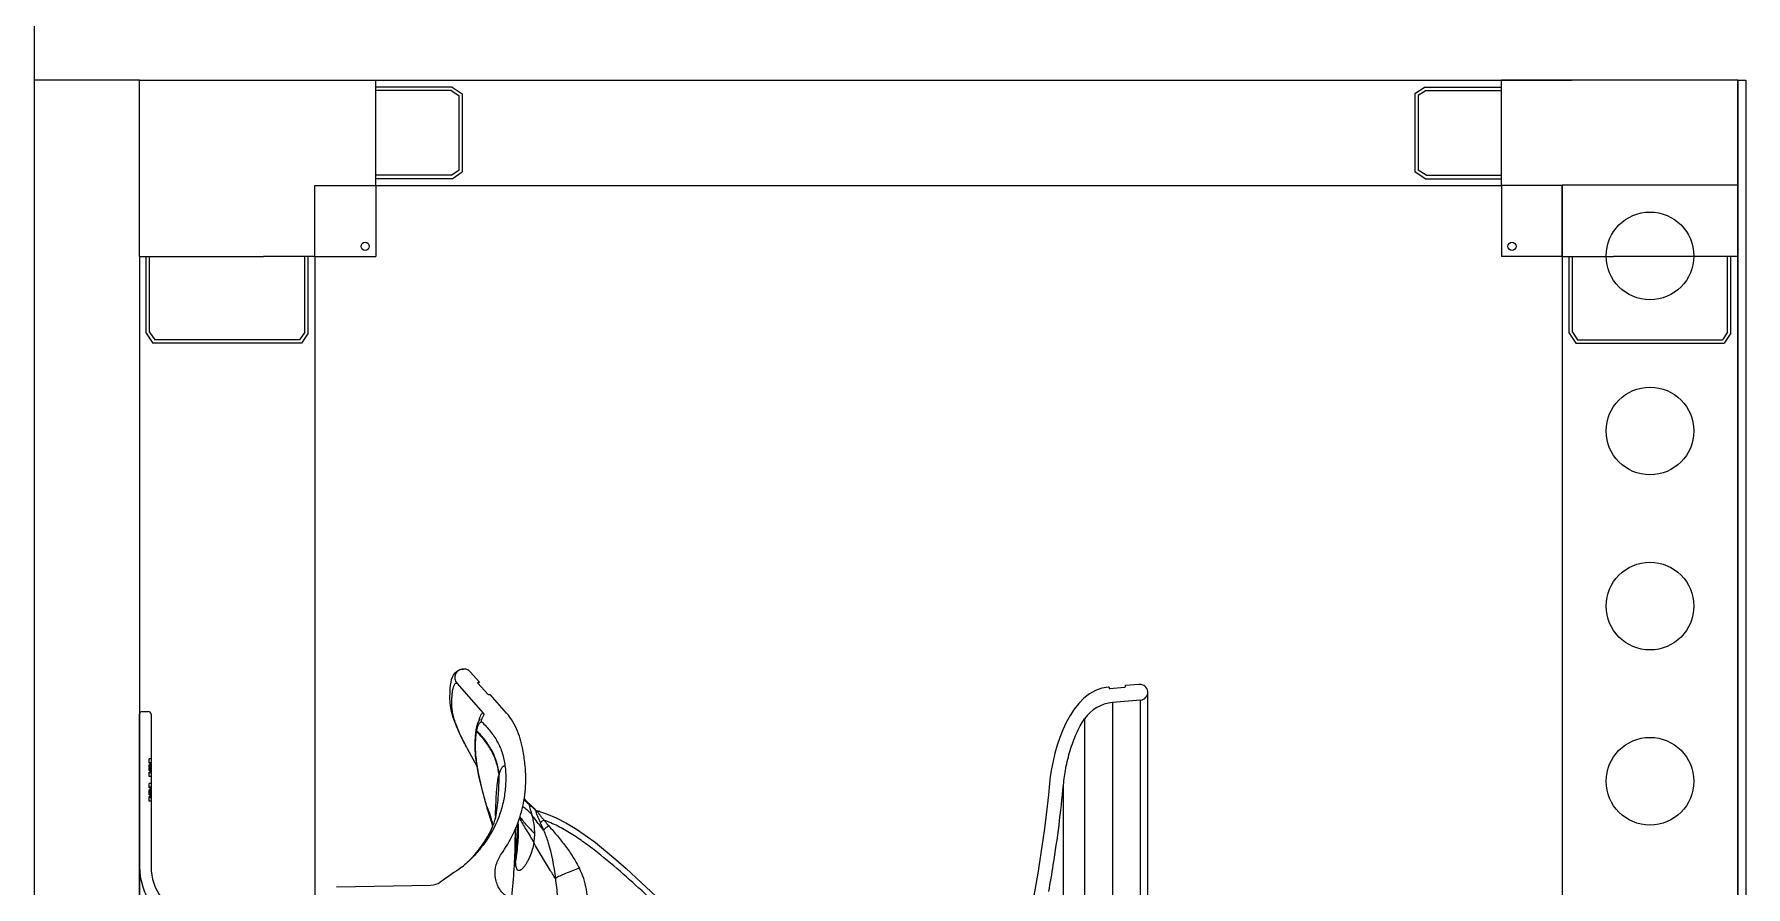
# Model space of a CAD drawing. Header units: millimetres. Extents: x -95754 to 177808, y 34455 to 150605.
# Drawn here: x 174291.5 to 174779.3, y 139799.7 to 140042.9 of the extents above; entities that cross this region are included whole.
import ezdxf

# ---------------------------------------------------------------- set-up
doc = ezdxf.new("R2010")
doc.units = ezdxf.units.MM
doc.header["$LTSCALE"] = 300
doc.linetypes.add('HIDDEN2', pattern=[4.7625, 3.175, -1.5875])
doc.layers.add('A-ETC-기계', color=253, linetype='Continuous')
doc.layers.add('HID', color=86, linetype='HIDDEN2')

# ---------------------------------------------------------------- blocks, each defined once
blk = doc.blocks.new('A$Cefb55bcc')
at = {"color": 8, "linetype": 'ByBlock', "ltscale": 3}
for p, q in [((162.12, -125.39), (132.12, -125.39)), ((132.12, -125.39), (132.12, -975.39)), ((162.12, -175.7), (162.12, -125.39)), ((162.12, -125.39), (229.43, -125.39)), ((209.43, -125.39), (570.31, -125.39)), ((229.43, -155.39), (229.43, -125.39)), ((550.31, -155.39), (550.31, -125.39)), ((617.62, -125.39), (550.31, -125.39)), ((617.62, -125.34), (617.62, -975.35)), ((617.62, -125.34), (619.92, -125.34)), ((617.62, -175.7), (617.62, -125.39)), ((619.92, -125.34), (619.92, -975.35)), ((251.23, -127.32), (229.43, -127.32)), ((250.94, -128.28), (229.43, -128.28)), ((250.94, -128.28), (253.16, -129.76)), ((251.23, -127.32), (254.12, -129.24)), ((253.16, -129.76), (253.16, -151.03)), ((254.12, -129.24), (254.12, -151.55)), ((528.5, -127.32), (525.62, -129.24)), ((525.62, -129.24), (525.62, -151.55)), ((528.79, -128.28), (526.58, -129.76)), ((526.58, -129.76), (526.58, -151.03)), ((528.5, -127.32), (550.31, -127.32)), ((528.79, -128.28), (550.31, -128.28)), ((250.94, -152.51), (253.16, -151.03)), ((528.79, -152.51), (526.58, -151.03)), ((212.12, -155.39), (229.43, -155.39)), ((212.12, -175.7), (212.12, -155.39)), ((250.94, -152.51), (229.43, -152.51)), ((251.23, -153.47), (229.43, -153.47)), ((229.43, -155.39), (550.31, -155.39)), ((229.43, -155.39), (229.43, -175.7)), ((251.23, -153.47), (254.12, -151.55)), ((528.5, -153.47), (525.62, -151.55)), ((528.5, -153.47), (550.31, -153.47)), ((528.79, -152.51), (550.31, -152.51)), ((550.31, -155.39), (550.31, -175.7)), ((567.62, -155.39), (550.31, -155.39)), ((567.62, -175.7), (567.62, -155.39)), ((162.12, -175.7), (162.12, -924.99)), ((162.12, -175.7), (197.5, -175.7)), ((164.04, -197.51), (164.04, -175.7)), ((165, -197.22), (165, -175.7)), ((212.12, -175.7), (197.5, -175.7)), ((209.23, -197.22), (209.23, -175.7)), ((210.19, -197.51), (210.19, -175.7)), ((212.12, -175.7), (212.12, -924.99)), ((212.12, -175.7), (229.43, -175.7)), ((567.62, -175.7), (550.31, -175.7)), ((567.62, -175.7), (567.62, -924.99)), ((567.62, -175.7), (582.23, -175.7)), ((569.54, -197.51), (569.54, -175.7)), ((570.5, -197.22), (570.5, -175.7)), ((617.62, -175.7), (582.23, -175.7)), ((614.73, -197.22), (614.73, -175.7)), ((615.69, -197.51), (615.69, -175.7)), ((617.62, -175.7), (617.62, -924.99)), ((164.04, -197.51), (165.96, -200.39)), ((165, -197.22), (166.48, -199.43)), ((207.76, -199.43), (166.48, -199.43)), ((209.23, -197.22), (207.76, -199.43)), ((210.19, -197.51), (208.27, -200.39)), ((569.54, -197.51), (571.46, -200.39)), ((570.5, -197.22), (571.98, -199.43)), ((571.98, -199.43), (613.26, -199.43)), ((614.73, -197.22), (613.26, -199.43)), ((615.69, -197.51), (613.77, -200.39)), ((208.27, -200.39), (165.96, -200.39)), ((571.46, -200.39), (613.77, -200.39)), ((252.58, -297.33), (260.11, -305.91)), ((254.61, -293.35), (254.39, -293.35)), ((258.96, -297.02), (256.5, -294.2)), ((258.89, -297.18), (258.58, -297.34)), ((261.38, -300.53), (258.59, -297.35)), ((258.66, -297.18), (258.67, -297.18)), ((258.89, -297.18), (258.67, -297.18)), ((258.89, -297.18), (258.89, -297.18)), ((261.46, -300.57), (262.03, -300.57)), ((266.76, -305.91), (262.11, -300.6)), ((438.36, -298.47), (438.32, -298.48)), ((438.52, -298.62), (438.52, -298.8)), ((442.87, -298.58), (438.69, -298.95)), ((447.42, -302.2), (439.44, -302.89)), ((443, -298.2), (443, -298.43)), ((447.03, -297.72), (443.14, -298.06)), ((447.42, -456.49), (447.42, -302.2)), ((449.48, -456.49), (449.48, -299.96)), ((162.12, -794.45), (162.12, -306.24)), ((162.92, -305.45), (164.62, -305.45)), ((165.42, -306.24), (165.42, -349.69)), ((439.44, -302.89), (439.44, -456.49)), ((258.07, -310.77), (258.07, -310.77)), ((258.12, -310.52), (258.13, -310.47)), ((258.12, -310.52), (258.12, -310.52)), ((258.13, -310.47), (258.14, -310.4)), ((258.14, -310.4), (258.15, -310.36)), ((258.15, -310.36), (258.16, -310.29)), ((258.16, -310.29), (258.18, -310.22)), ((258.18, -310.22), (258.19, -310.15)), ((258.19, -310.15), (258.2, -310.09)), ((258.2, -310.09), (258.22, -310.02)), ((258.22, -310.02), (258.23, -309.97)), ((258.23, -309.97), (258.24, -309.92)), ((258.24, -309.92), (258.25, -309.87)), ((258.25, -309.87), (258.26, -309.82)), ((258.26, -309.82), (258.28, -309.77)), ((258.28, -309.77), (258.29, -309.73)), ((258.29, -309.73), (258.3, -309.68)), ((258.3, -309.68), (258.31, -309.64)), ((258.31, -309.64), (258.32, -309.59)), ((258.32, -309.59), (258.33, -309.55)), ((258.33, -309.55), (258.35, -309.5)), ((258.35, -309.5), (258.36, -309.46)), ((258.36, -309.46), (258.37, -309.41)), ((258.37, -309.41), (258.38, -309.37)), ((258.38, -309.37), (258.4, -309.33)), ((258.4, -309.33), (258.41, -309.29)), ((258.41, -309.29), (258.42, -309.25)), ((258.42, -309.25), (258.43, -309.22)), ((258.43, -309.22), (258.44, -309.18)), ((258.44, -309.18), (258.46, -309.13)), ((258.46, -309.13), (258.47, -309.1)), ((258.47, -309.1), (258.48, -309.07)), ((258.48, -309.07), (258.49, -309.04)), ((258.49, -309.04), (258.5, -309.01)), ((258.5, -309.01), (258.51, -308.99)), ((258.51, -308.99), (258.52, -308.96)), ((258.52, -308.96), (258.53, -308.93)), ((258.53, -308.93), (258.54, -308.9)), ((258.54, -308.9), (258.55, -308.87)), ((258.55, -308.87), (258.56, -308.84)), ((258.56, -308.84), (258.57, -308.81)), ((258.57, -308.81), (258.59, -308.78)), ((258.59, -308.78), (258.6, -308.75)), ((258.6, -308.75), (258.61, -308.72)), ((258.61, -308.72), (258.62, -308.69)), ((258.62, -308.69), (258.63, -308.67)), ((258.63, -308.67), (258.64, -308.64)), ((258.64, -308.64), (258.65, -308.62)), ((258.65, -308.62), (258.66, -308.59)), ((258.66, -308.59), (258.67, -308.57)), ((258.67, -308.57), (258.68, -308.54)), ((258.68, -308.54), (258.69, -308.52)), ((258.69, -308.52), (258.71, -308.5)), ((258.71, -308.5), (258.72, -308.47)), ((258.72, -308.47), (258.73, -308.45)), ((258.73, -308.45), (258.74, -308.42)), ((258.74, -308.42), (258.75, -308.4)), ((258.75, -308.4), (258.76, -308.37)), ((258.76, -308.37), (258.77, -308.35)), ((258.77, -308.35), (258.79, -308.32)), ((258.79, -308.32), (258.8, -308.3)), ((258.8, -308.3), (258.81, -308.27)), ((258.81, -308.27), (258.83, -308.25)), ((258.83, -308.25), (258.84, -308.22)), ((258.84, -308.22), (258.85, -308.19)), ((258.85, -308.19), (258.87, -308.17)), ((258.87, -308.17), (258.89, -308.13)), ((258.89, -308.13), (258.91, -308.09)), ((258.91, -308.09), (258.93, -308.05)), ((258.93, -308.05), (258.95, -308.01)), ((258.95, -308.01), (258.98, -307.96)), ((258.98, -307.96), (259.01, -307.91)), ((259.01, -307.91), (259.14, -307.68)), ((259.14, -307.68), (259.16, -307.64)), ((259.16, -307.64), (259.17, -307.62)), ((259.17, -307.62), (259.18, -307.6)), ((259.18, -307.6), (259.19, -307.58)), ((259.19, -307.58), (259.2, -307.56)), ((259.2, -307.56), (259.21, -307.56)), ((259.21, -307.55), (259.21, -307.54)), ((259.21, -307.54), (259.22, -307.54)), ((259.21, -307.56), (259.21, -307.55)), ((259.22, -307.53), (259.22, -307.52)), ((259.22, -307.52), (259.22, -307.52)), ((259.22, -307.54), (259.22, -307.53)), ((259.22, -307.53), (259.22, -307.53)), ((259.22, -307.53), (259.22, -307.53)), ((431.48, -307.56), (431.48, -438.12)), ((255.63, -316.07), (255.63, -316.06)), ((258.37, -321.13), (255.63, -316.07)), ((164.92, -320.21), (164.92, -318.99)), ((165.42, -318.99), (164.92, -318.99)), ((164.92, -319.99), (165.22, -319.99)), ((165.22, -320.21), (164.92, -320.21)), ((164.92, -322.29), (164.92, -320.69)), ((165.22, -320.69), (164.92, -320.69)), ((164.92, -320.89), (165.22, -320.89)), ((164.92, -321.27), (165.22, -321.27)), ((164.92, -321.71), (165.22, -321.71)), ((165.22, -322.99), (165.22, -319.99)), ((164.92, -322.1), (165.22, -322.1)), ((165.22, -322.29), (164.92, -322.29)), ((164.92, -323.99), (164.92, -322.77)), ((165.22, -322.77), (164.92, -322.77)), ((164.92, -322.99), (165.22, -322.99)), ((165.42, -323.99), (164.92, -323.99)), ((164.92, -327.25), (164.92, -325.99)), ((165.42, -325.99), (164.92, -325.99)), ((425.46, -371.49), (425.46, -326.4)), ((164.92, -326.99), (165.22, -326.99)), ((165.22, -327.25), (164.92, -327.25)), ((164.92, -329.18), (164.92, -327.77)), ((165.22, -327.77), (164.92, -327.77)), ((164.92, -328.46), (165.22, -328.46)), ((164.92, -328.58), (165.22, -328.58)), ((164.92, -328.9), (165.22, -328.9)), ((165.22, -329.18), (164.92, -329.18)), ((164.92, -330.99), (164.92, -329.73)), ((165.22, -329.73), (164.92, -329.73)), ((164.92, -329.99), (165.22, -329.99)), ((165.42, -330.99), (164.92, -330.99)), ((165.22, -329.99), (165.22, -326.99)), ((271.74, -330.3), (272.48, -331.1)), ((272.48, -331.1), (272.48, -331.1)), ((272.76, -331.38), (272.76, -331.38)), ((261.05, -332.31), (261.02, -332.24)), ((261.05, -332.31), (261.02, -332.24)), ((261.05, -332.31), (261.03, -332.24)), ((262.15, -335.93), (262.11, -335.81)), ((262.11, -335.81), (262.11, -335.81)), ((262.15, -335.93), (262.11, -335.81)), ((262.12, -335.83), (262.11, -335.81)), ((262.15, -335.92), (262.12, -335.83)), ((262.44, -336.3), (262.42, -336.26)), ((262.48, -336.45), (262.44, -336.3)), ((275.05, -333.7), (275.06, -333.8)), ((262.83, -338.13), (262.82, -338.09)), ((262.83, -338.12), (262.83, -338.09)), ((269.21, -340.28), (269.19, -343.47)), ((269.27, -340.48), (269.28, -340.28)), ((254.41, -349.55), (254.3, -349.65)), ((218.24, -355.45), (245.13, -354.98))]:
    blk.add_line(p, q, dxfattribs=at)
at = {"color": 8, "linetype": 'ByBlock', "ltscale": 3, "elevation": 0}
blk.add_lwpolyline([(567.62, -945.35), (617.62, -945.35), (617.62, -155.34), (567.62, -155.34)], close=True, dxfattribs=at)
at = {"color": 8, "linetype": 'ByBlock', "ltscale": 3}
for points in [[(255.63, -316.06), (255.13, -315.17), (253.62, -312.27), (252.44, -309.62), (251.56, -307.21), (250.97, -305.03), (250.65, -303.04), (250.6, -301.33), (250.62, -299.99), (250.69, -298.85), (250.79, -297.9), (250.92, -297.08), (251.09, -296.36), (251.31, -295.69), (251.62, -295.05), (252.06, -294.42), (252.71, -293.86), (253.55, -293.47), (254.39, -293.35)], [(261.02, -332.24), (259.78, -327.69), (258.88, -323.88), (258.27, -320.6), (257.93, -317.97), (257.77, -315.83), (257.76, -314.08), (257.86, -312.48), (258.07, -310.77)], [(258.07, -310.77), (258.09, -310.69), (258.1, -310.6), (258.12, -310.52)], [(272.48, -331.1), (272.57, -331.18), (272.7, -331.31), (272.76, -331.38)], [(272.76, -331.38), (273.33, -331.91), (273.94, -332.49), (274.53, -333.07), (275, -333.61)], [(254.08, -349.81), (254.42, -349.52), (255.52, -348.51), (256.62, -347.43), (257.69, -346.26), (258.76, -344.99), (259.77, -343.63), (260.61, -342.39), (261.3, -341.25), (261.91, -340.14), (262.42, -339.09), (262.85, -338.09), (263.18, -337.2), (263.43, -336.46), (263.6, -335.86), (263.7, -335.43), (263.76, -335.17), (263.76, -335.15)], [(262.11, -335.81), (261.71, -334.46), (261.33, -333.28), (261.02, -332.24)], [(262.29, -336.33), (262.14, -335.89), (262.11, -335.81)], [(262.83, -338.13), (262.77, -337.89), (262.63, -337.39), (262.47, -336.87), (262.29, -336.33)], [(262.87, -338.04), (262.87, -338.03), (262.84, -337.9), (262.81, -337.76), (262.77, -337.62), (262.74, -337.49), (262.71, -337.35), (262.68, -337.22), (262.65, -337.09), (262.61, -336.96), (262.58, -336.82), (262.54, -336.69), (262.51, -336.57), (262.48, -336.45)], [(263.76, -335.15), (263.78, -335.08), (263.77, -335.1)], [(275, -333.61), (275.03, -333.63), (275.09, -333.68), (275.16, -333.72), (275.27, -333.76), (275.39, -333.79), (275.54, -333.82)], [(275.54, -333.82), (275.61, -333.83), (275.8, -333.86), (275.97, -333.9), (276.11, -333.94)], [(276.11, -333.94), (278.15, -334.67), (280.86, -335.83), (283.6, -337.23), (286.36, -338.87), (289.18, -340.74), (292.04, -342.85), (294.95, -345.17), (297.88, -347.66), (300.8, -350.26), (303.69, -352.91), (306.53, -355.56), (309.3, -358.15), (311.99, -360.63), (314.57, -362.95), (317.07, -365.11), (319.51, -367.09), (321.9, -368.91), (324.26, -370.55), (326.58, -372), (328.88, -373.26), (331.13, -374.31), (333.34, -375.16), (335.36, -375.77)], [(269.24, -339), (269.22, -339.61), (269.21, -340.28)]]:
    blk.add_lwpolyline(points, dxfattribs=at)
for centre, radius in [((592.62, -175.49), 12.5), ((226.43, -172.77), 1.17), ((553.31, -172.77), 1.17), ((592.62, -225.44), 12.5), ((592.62, -275.39), 12.5), ((592.62, -325.35), 12.5)]:
    blk.add_circle(centre, radius, dxfattribs=at)
for centre, radius, start, end in [((258.93, -297.9), 0.719, 114.5438, 121.7904), ((258.91, -297.86), 0.673, 110.6904, 114.4886), ((438.37, -298.62), 0.15, 0, 95), ((438.67, -298.8), 0.15, 180, 275), ((442.85, -298.43), 0.15, 275, 0), ((443.15, -298.2), 0.15, 95, 180), ((447.23, -299.96), 2.25, 275, 95), ((162.92, -306.24), 0.8, 90, 180), ((164.62, -306.24), 0.8, 0, 90), ((440.38, -313.64), 10.78, 95, 145.6952), ((258.77, -310.89), 0.704, 170.3313, 173.5045), ((272.25, -313.56), 14.25, 169.4845, 170.4249), ((277.48, -326.81), 13.29, 164.8293, 165.7947), ((281.45, -322.27), 12.76, 227.3612, 228.9205), ((235.37, -345.44), 28.43, 18.7544, 19.5587), ((236.65, -345.02), 27.08, 14.826, 18.7842), ((235.33, -343.69), 28.13, 15.3427, 16.5614), ((234.15, -344), 29.35, 11.7978, 15.3184), ((573.47, -342.49), 309.96, 178.6382, 178.7817), ((269.09, -338.66), 7.75, 40.5287, 42.4018), ((268.98, -338.76), 7.89, 39.8131, 40.5314), ((275.87, -334.66), 0.761, 71.977, 74.8444), ((351.75, -343.86), 82.56, 179.7293, 181.7094), ((355.88, -343.77), 86.69, 181.6906, 182.1881), ((180.36, -349.69), 18.25, 180, 217.052), ((180.36, -349.69), 14.95, 180, 217.052), ((252.06, -346.82), 3.61, 304.0804, 308.3018), ((356.91, -343.73), 87.72, 182.1884, 182.9607), ((245.04, -349.98), 5, 270.9999, 304.3017)]:
    blk.add_arc(centre, radius, start, end, dxfattribs=at)
for points, knots in [([(255.63, -316.06), (254.84, -314.68), (253.78, -312.65), (252.62, -309.95), (251.97, -308.14), (251.51, -306.46), (251.26, -305.13), (251.16, -304.13), (251.12, -303.44), (251.14, -302.78), (251.15, -301.98), (251.2, -301.07), (251.28, -300.08), (251.4, -299.25), (251.56, -298.57), (251.75, -298.03), (251.97, -297.63), (252.25, -297.38), (252.48, -297.33), (252.58, -297.33)], [0, 0, 0, 0, 0.236755, 0.341293, 0.436545, 0.522969, 0.601271, 0.637548, 0.672026, 0.704769, 0.735643, 0.791872, 0.840792, 0.882494, 0.917158, 0.945126, 0.967081, 0.984452, 1, 1, 1, 1]), ([(254.39, -293.35), (254.16, -293.35), (253.7, -293.41), (252.87, -293.79), (252.08, -294.7), (251.92, -295.89), (252.18, -296.77), (252.43, -297.15), (252.58, -297.33)], [0, 0, 0, 0, 0.125645, 0.251289, 0.500007, 0.748715, 0.874357, 1, 1, 1, 1]), ([(256.5, -294.2), (256.26, -293.94), (255.68, -293.5), (254.97, -293.35), (254.61, -293.35)], [0, 0, 0, 0, 0.499996, 1, 1, 1, 1]), ([(258.59, -297.35), (258.57, -297.32), (258.55, -297.23), (258.63, -297.18), (258.66, -297.18)], [0, 0, 0, 0, 0.499913, 1, 1, 1, 1]), ([(258.89, -297.18), (258.93, -297.18), (259, -297.13), (258.99, -297.04), (258.96, -297.02)], [0, 0, 0, 0, 0.500087, 1, 1, 1, 1]), ([(260.11, -305.91), (260.04, -305.92), (259.89, -305.95), (259.68, -306.08), (259.49, -306.28), (259.25, -306.66), (259, -307.32), (258.87, -307.9), (258.81, -308.23)], [0, 0, 0, 0, 0.079055, 0.16209, 0.25578, 0.364846, 0.639627, 1, 1, 1, 1]), ([(260.11, -305.91), (260.15, -305.96), (260.21, -306.05), (260.24, -306.23), (260.22, -306.4), (260.14, -306.67), (259.99, -306.95), (259.82, -307.24), (259.7, -307.47), (259.59, -307.7), (259.51, -307.94), (259.49, -308.2), (259.59, -308.35), (259.65, -308.41)], [0, 0, 0, 0, 0.062486, 0.124977, 0.187562, 0.250188, 0.437945, 0.53191, 0.625873, 0.719819, 0.813677, 0.9071, 1, 1, 1, 1]), ([(272.04, -320.91), (271.9, -319.57), (271.59, -317.23), (270.86, -313.94), (269.92, -311.06), (268.6, -308.32), (267.43, -306.67), (266.76, -305.91)], [0, 0, 0, 0, 0.250081, 0.437643, 0.62517, 0.812633, 1, 1, 1, 1]), ([(261.02, -332.24), (260.67, -331), (260.02, -328.6), (259.3, -325.65), (258.83, -323.41), (258.53, -321.85), (258.3, -320.36), (258.13, -318.95), (257.99, -317.64), (257.9, -316.44), (257.87, -315.51), (257.87, -314.82), (257.89, -314.35), (257.92, -313.89), (257.95, -313.32), (258.03, -312.42), (258.12, -311.66), (258.2, -311.19)], [0, 0, 0, 0, 0.180624, 0.348094, 0.426304, 0.500665, 0.571189, 0.637704, 0.699447, 0.755811, 0.806678, 0.830026, 0.851916, 0.873401, 0.893946, 0.932567, 1, 1, 1, 1]), ([(258.2, -311.19), (258.15, -311.14), (258.07, -311.02), (258.06, -310.87), (258.07, -310.81)], [0, 0, 0, 0, 0.511592, 1, 1, 1, 1]), ([(258.24, -310.96), (258.18, -310.9), (258.09, -310.76), (258.1, -310.6), (258.12, -310.52)], [0, 0, 0, 0, 0.505608, 1, 1, 1, 1]), ([(264.59, -323.55), (264.46, -322.4), (263.99, -320.1), (262.63, -316.82), (260.67, -313.81), (259.06, -312.03), (258.2, -311.19)], [0, 0, 0, 0, 0.245004, 0.493852, 0.746513, 1, 1, 1, 1]), ([(258.24, -310.96), (258.31, -310.6), (258.45, -309.96), (258.72, -309.23), (258.98, -308.82), (259.18, -308.6), (259.41, -308.46), (259.57, -308.42), (259.65, -308.41)], [0, 0, 0, 0, 0.361704, 0.637498, 0.746654, 0.840003, 0.922197, 1, 1, 1, 1]), ([(264.65, -323.33), (264.52, -322.18), (264.04, -319.87), (262.68, -316.59), (260.71, -313.58), (259.1, -311.8), (258.24, -310.96)], [0, 0, 0, 0, 0.244893, 0.49384, 0.74663, 1, 1, 1, 1]), ([(259.65, -308.41), (260.52, -309.24), (262.16, -311.01), (264.18, -314.02), (265.64, -317.34), (266.15, -319.71), (266.29, -320.91)], [0, 0, 0, 0, 0.250102, 0.500123, 0.750072, 1, 1, 1, 1]), ([(425.46, -326.4), (425.61, -324.8), (426.09, -321.48), (427.3, -316.55), (429.02, -311.8), (430.58, -308.87), (431.48, -307.56)], [0, 0, 0, 0, 0.241809, 0.502801, 0.761919, 1, 1, 1, 1]), ([(266.29, -320.91), (266.45, -322.24), (266.59, -324.94), (266.28, -328.98), (265.45, -332.94), (263.65, -338.02), (260.87, -342.71), (257.39, -346.82), (255.43, -348.67), (254.41, -349.55)], [0, 0, 0, 0, 0.125042, 0.250091, 0.375137, 0.500184, 0.74985, 0.874919, 1, 1, 1, 1]), ([(264.65, -323.33), (264.74, -322.98), (264.94, -322.37), (265.27, -321.68), (265.57, -321.28), (265.8, -321.08), (266.04, -320.95), (266.21, -320.91), (266.29, -320.91)], [0, 0, 0, 0, 0.35259, 0.625832, 0.736286, 0.832474, 0.91849, 1, 1, 1, 1]), ([(265.26, -346.07), (266.54, -344.26), (268.81, -340.43), (271.15, -334.16), (272.29, -327.57), (272.26, -323.11), (272.04, -320.91)], [0, 0, 0, 0, 0.250034, 0.500023, 0.750011, 1, 1, 1, 1]), ([(263.6, -335.13), (263.63, -333.82), (263.69, -331.94), (263.8, -329.54), (263.91, -328.01), (264.04, -326.67), (264.24, -325.2), (264.43, -324.18), (264.59, -323.55)], [0, 0, 0, 0, 0.336469, 0.485953, 0.618467, 0.732666, 0.832311, 1, 1, 1, 1]), ([(263.78, -335.08), (264.05, -333.16), (264.5, -329.33), (264.63, -325.46), (264.59, -323.55)], [0, 0, 0, 0, 0.503912, 1, 1, 1, 1]), ([(421.47, -326.03), (419.87, -343.15), (413.94, -377.26), (404.31, -410.42), (398.93, -426.85)], [0, 0, 0, 0, 0.498671, 1, 1, 1, 1]), ([(421.27, -356.79), (421.73, -354.27), (423.44, -344.19), (424.74, -334.04), (425.46, -326.4)], [0, 0, 0, 0, 0.250251, 1, 1, 1, 1]), ([(271.71, -330.56), (271.76, -330.62), (271.97, -330.84), (272.19, -331.06), (272.36, -331.23)], [0, 0, 0, 0, 0.255136, 1, 1, 1, 1]), ([(272.36, -331.23), (272.39, -331.26), (272.54, -331.41), (272.69, -331.55), (272.81, -331.66)], [0, 0, 0, 0, 0.25464, 1, 1, 1, 1]), ([(272.81, -331.66), (272.79, -331.6), (272.72, -331.4), (272.6, -331.21), (272.48, -331.1)], [0, 0, 0, 0, 0.260209, 1, 1, 1, 1]), ([(273.07, -331.89), (273.05, -331.84), (272.98, -331.65), (272.87, -331.48), (272.76, -331.38)], [0, 0, 0, 0, 0.261116, 1, 1, 1, 1]), ([(262.11, -335.81), (261.93, -335.2), (261.59, -334.03), (261.2, -332.87), (261.05, -332.31)], [0, 0, 0, 0, 0.52159, 1, 1, 1, 1]), ([(262.3, -335.67), (262.21, -335.39), (261.86, -334.25), (261.42, -333.14), (261.05, -332.31)], [0, 0, 0, 0, 0.243123, 1, 1, 1, 1]), ([(270.4, -335.88), (271, -337.01), (272.39, -339.31), (273.79, -341.6), (274.48, -342.83)], [0, 0, 0, 0, 0.476899, 1, 1, 1, 1]), ([(270.51, -335.45), (271.1, -336.29), (272.43, -337.94), (273.91, -339.46), (274.67, -340.23)], [0, 0, 0, 0, 0.485707, 1, 1, 1, 1]), ([(271.3, -332.56), (271.75, -332.8), (272.74, -333.49), (273.53, -334.4), (273.95, -334.96)], [0, 0, 0, 0, 0.420442, 1, 1, 1, 1]), ([(273.07, -331.89), (273.34, -332.12), (273.95, -332.6), (274.53, -333.13), (274.81, -333.44)], [0, 0, 0, 0, 0.461965, 1, 1, 1, 1]), ([(273.95, -334.96), (274.07, -335.38), (274.51, -337.1), (274.66, -338.89), (274.67, -340.23)], [0, 0, 0, 0, 0.243454, 1, 1, 1, 1]), ([(277.26, -339.31), (276.98, -338.94), (275.86, -337.5), (274.76, -336.05), (273.95, -334.96)], [0, 0, 0, 0, 0.255064, 1, 1, 1, 1]), ([(275.05, -333.7), (275.05, -333.71), (275.09, -333.75), (275.13, -333.78), (275.16, -333.8)], [0, 0, 0, 0, 0.229849, 1, 1, 1, 1]), ([(275.06, -333.8), (275.08, -333.94), (275.15, -334.24), (275.33, -334.82), (275.61, -335.56), (275.98, -336.42), (276.24, -336.98), (276.36, -337.26)], [0, 0, 0, 0, 0.116485, 0.242401, 0.4994, 0.752556, 1, 1, 1, 1]), ([(275.16, -333.8), (275.18, -333.81), (275.24, -333.84), (275.31, -333.87), (275.36, -333.89)], [0, 0, 0, 0, 0.231784, 1, 1, 1, 1]), ([(275.56, -333.97), (275.56, -333.93), (275.57, -333.89), (275.55, -333.82), (275.54, -333.82)], [0, 0, 0, 0, 0.696595, 1, 1, 1, 1]), ([(275.56, -333.97), (275.62, -334.08), (275.76, -334.29), (276.04, -334.73), (276.41, -335.26), (276.92, -335.83), (277.26, -336.21), (277.41, -336.41)], [0, 0, 0, 0, 0.122917, 0.250756, 0.50637, 0.75679, 1, 1, 1, 1]), ([(275.73, -333.95), (275.77, -333.95), (275.83, -333.94), (275.93, -333.9), (276.02, -333.91), (276.07, -333.93)], [0, 0, 0, 0, 0.290888, 0.527494, 1, 1, 1, 1]), ([(277.41, -336.41), (277.29, -336.47), (277.05, -336.6), (276.75, -336.82), (276.53, -337.02), (276.41, -337.16), (276.37, -337.23), (276.36, -337.26)], [0, 0, 0, 0, 0.295204, 0.59011, 0.836941, 0.930316, 1, 1, 1, 1]), ([(277.41, -336.41), (277.51, -336.55), (277.95, -337.13), (278.42, -337.68), (278.78, -338.09)], [0, 0, 0, 0, 0.248555, 1, 1, 1, 1]), ([(307.13, -358.27), (304.76, -356.12), (300.03, -351.79), (293.96, -346.62), (288.95, -342.84), (285.19, -340.31), (281.37, -338.12), (278.74, -336.92), (277.41, -336.41)], [0, 0, 0, 0, 0.259049, 0.518236, 0.644366, 0.76654, 0.884603, 1, 1, 1, 1]), ([(269.19, -343.35), (269.2, -343.12), (269.21, -342.16), (269.25, -341.21), (269.27, -340.48)], [0, 0, 0, 0, 0.240092, 1, 1, 1, 1]), ([(269.23, -346.32), (269.35, -344.84), (269.71, -341.9), (269.91, -338.93), (269.85, -337.46)], [0, 0, 0, 0, 0.502827, 1, 1, 1, 1]), ([(269.95, -337.23), (270.06, -338.86), (269.88, -342.17), (269.42, -345.43), (269.25, -347.08)], [0, 0, 0, 0, 0.498296, 1, 1, 1, 1]), ([(269.28, -340.28), (269.28, -340.17), (269.3, -339.68), (269.31, -339.2), (269.31, -338.84)], [0, 0, 0, 0, 0.247526, 1, 1, 1, 1]), ([(269.97, -337.14), (270.06, -338.06), (270.1, -339.92), (269.93, -342.71), (269.65, -345.49), (269.41, -347.34), (269.31, -348.26)], [0, 0, 0, 0, 0.248359, 0.499626, 0.751414, 1, 1, 1, 1]), ([(274.67, -340.23), (274.67, -340.42), (274.66, -341.29), (274.58, -342.15), (274.48, -342.83)], [0, 0, 0, 0, 0.217157, 1, 1, 1, 1]), ([(276.36, -337.26), (276.44, -337.42), (276.75, -338.1), (277.05, -338.79), (277.26, -339.31)], [0, 0, 0, 0, 0.247798, 1, 1, 1, 1]), ([(278.78, -338.09), (278.61, -338.19), (278.29, -338.4), (277.85, -338.73), (277.53, -339), (277.35, -339.19), (277.28, -339.27), (277.26, -339.31)], [0, 0, 0, 0, 0.2975, 0.597095, 0.845412, 0.936318, 1, 1, 1, 1]), ([(277.26, -339.31), (277.74, -340.4), (279.39, -344.84), (280.21, -349.54), (280.64, -353.05)], [0, 0, 0, 0, 0.252585, 1, 1, 1, 1]), ([(278.78, -338.09), (279.6, -339.04), (281.25, -340.93), (283.58, -343.87), (285.71, -346.93), (286.94, -349.08), (287.48, -350.18)], [0, 0, 0, 0, 0.252427, 0.503754, 0.753089, 1, 1, 1, 1]), ([(266.85, -358.34), (266.38, -358), (265.53, -357.23), (264.52, -355.83), (263.84, -354.25), (263.36, -352.01), (263.6, -349.1), (264.6, -347), (265.26, -346.07)], [0, 0, 0, 0, 0.125216, 0.250439, 0.375675, 0.500927, 0.750385, 1, 1, 1, 1]), ([(268.14, -359.23), (268.42, -356.6), (268.9, -351.36), (269.15, -346.1), (269.19, -343.47)], [0, 0, 0, 0, 0.501458, 1, 1, 1, 1]), ([(274.48, -342.83), (274.37, -343.49), (274.08, -344.86), (273.51, -346.51), (272.92, -347.79), (272.45, -348.66), (271.96, -349.42), (271.47, -350.04), (271.06, -350.44), (270.75, -350.67), (270.5, -350.8), (270.24, -350.86), (270.01, -350.79), (269.86, -350.69), (269.74, -350.53), (269.59, -350.24), (269.46, -349.76), (269.36, -349.06), (269.32, -348.54), (269.31, -348.26)], [0, 0, 0, 0, 0.164212, 0.339008, 0.424744, 0.50595, 0.579985, 0.644368, 0.697057, 0.718785, 0.73749, 0.767311, 0.780613, 0.794497, 0.810158, 0.828368, 0.873695, 0.931302, 1, 1, 1, 1]), ([(280.64, -353.05), (280.08, -352.17), (277.95, -348.81), (275.91, -345.39), (274.48, -342.83)], [0, 0, 0, 0, 0.261719, 1, 1, 1, 1]), ([(287.48, -350.18), (286.83, -350.4), (285.51, -350.86), (283.64, -351.59), (282.01, -352.31), (281.04, -352.81), (280.64, -353.05)], [0, 0, 0, 0, 0.280261, 0.5619, 0.811573, 1, 1, 1, 1]), ([(289.71, -362.66), (289.83, -361.57), (289.93, -359.41), (289.59, -356.2), (288.78, -353.11), (287.96, -351.14), (287.48, -350.18)], [0, 0, 0, 0, 0.254582, 0.503822, 0.751298, 1, 1, 1, 1]), ([(280.64, -353.05), (280.87, -354.8), (281.17, -357.41), (281.49, -360.91), (281.58, -362.66), (281.59, -363.53)], [0, 0, 0, 0, 0.502762, 0.750437, 1, 1, 1, 1])]:
    blk.add_open_spline(points, degree=3, knots=knots, dxfattribs=at)
for points in [[(258.89, -297.18), (258.82, -297.18), (258.74, -297.2), (258.67, -297.23)], [(261.46, -300.57), (261.43, -300.57), (261.4, -300.55), (261.38, -300.53)], [(262.11, -300.6), (262.09, -300.58), (262.06, -300.57), (262.03, -300.57)], [(438.32, -298.48), (427.6, -299.42), (422.48, -315.31), (421.47, -326.03)], [(273.07, -331.89), (273.34, -332.92), (273.64, -333.94), (273.95, -334.96)], [(275.05, -333.7), (275.04, -333.67), (275.03, -333.63), (275, -333.61)], [(275.36, -333.89), (275.43, -333.92), (275.5, -333.94), (275.56, -333.97)], [(275.56, -333.97), (275.62, -333.97), (275.68, -333.96), (275.73, -333.95)], [(254.08, -349.81), (251.99, -351.22), (249.94, -352.69), (247.86, -354.11)]]:
    blk.add_open_spline(points, degree=3, dxfattribs=at)
blk = doc.blocks.new('G$C618AA28F')
at = {"layer": 'HID', "color": 0}
blk.add_line((-1987.93, -774.75), (-1987.93, 775.25), dxfattribs=at)
at = {"color": 0, "rotation": 180}
blk.add_blockref('A$Cefb55bcc', (-1855.81, -550.15), dxfattribs=at)
blk = doc.blocks.new('4F_기계장비')
at = {"layer": 'A-ETC-기계', "rotation": 180}
blk.add_blockref('G$C618AA28F', (79750, -9000), dxfattribs=at)

msp = doc.modelspace()

# ---------------------------------------------------------------- block references
at = {"layer": 'A-ETC-기계'}
msp.add_blockref('4F_기계장비', (92553.57, 148605.02), dxfattribs=at)

doc.saveas('drawing.dxf')
